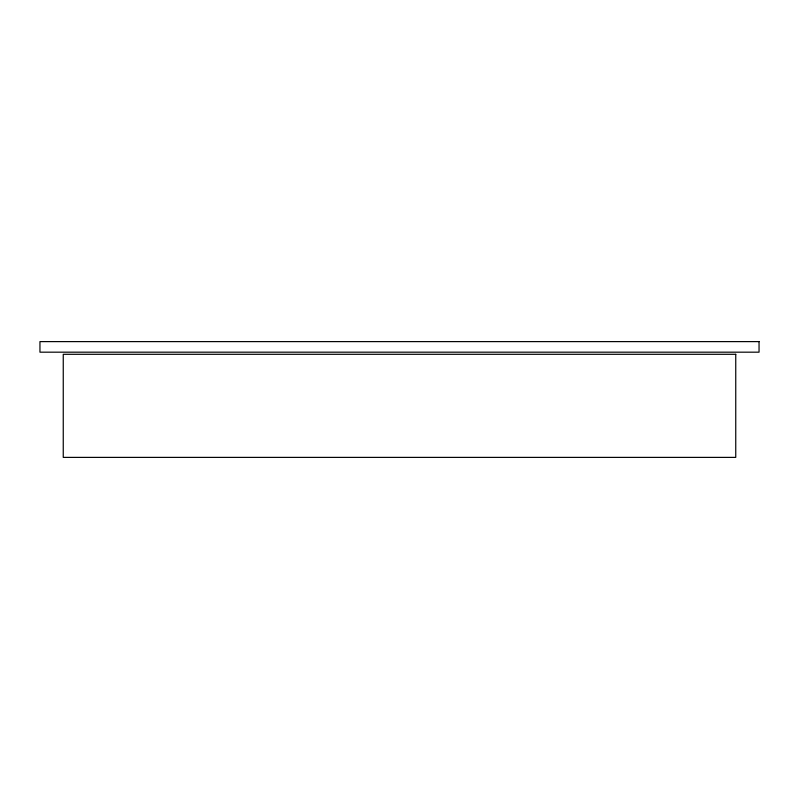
<?xml version="1.0" encoding="UTF-8"?>
<svg xmlns="http://www.w3.org/2000/svg" width="799" height="799" viewBox="0 0 799 799"><rect width="100%" height="100%" fill="white"/><g stroke="black" fill="none" stroke-linecap="round" stroke-linejoin="round"><path stroke-width="1.2" d="M759.05 341.612L39.95 341.612L39.95 352.179L759.05 352.179L759.05 341.612M735.749 354.297L63.251 354.297L63.251 457.388L735.749 457.388L735.749 354.297"/></g></svg>
